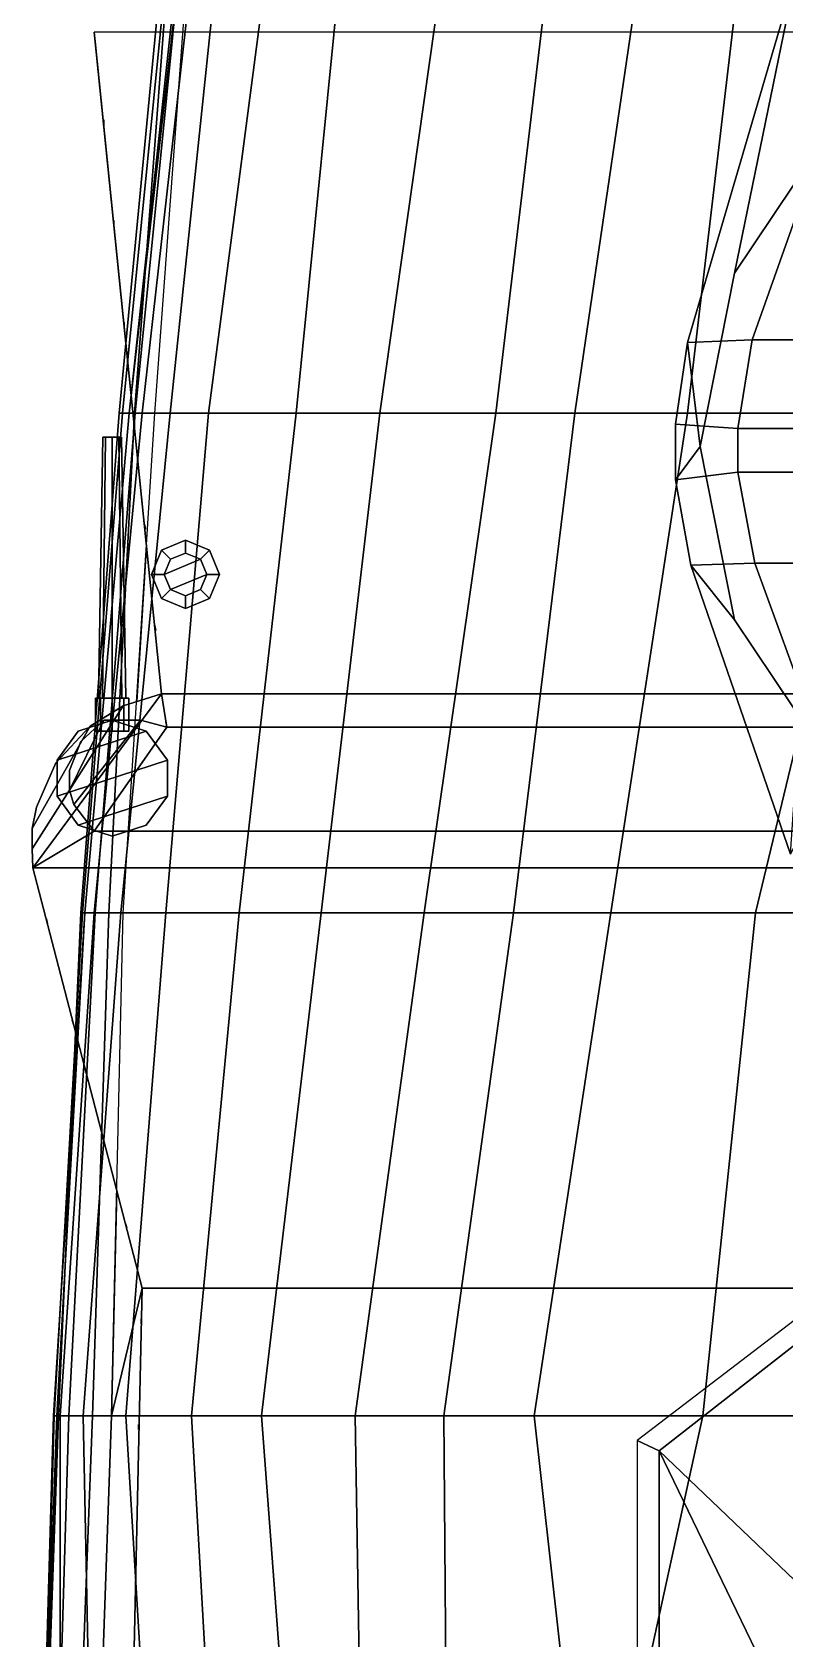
# Model space of a CAD drawing. Header units: millimetres. Extents: x -15 to 15, y -108 to 101.
# Drawn here: x -13.15 to -4.32, y 11.67 to 30.51 of the extents above; entities that cross this region are included whole.
import ezdxf

# ---------------------------------------------------------------- set-up
doc = ezdxf.new("R2010")
doc.units = ezdxf.units.MM
for name, color, linetype in [('citadelle', 3, 'Continuous'), ('gun', 1, 'Continuous'), ('railings', 6, 'Continuous'), ('superstructure', 4, 'Continuous'), ('turret', 2, 'Continuous')]:
    doc.layers.add(name, color=color, linetype=linetype)

msp = doc.modelspace()

# ---------------------------------------------------------------- linework, layer by layer
for points in [[(-11.5, 31.98, 1.76), (-11.56, 31.98, -2.09), (-12.13, 26.04, -2.11), (-11.95, 26.04, 1.74)], [(-11.56, 31.98, -2.09), (-11.5, 31.98, -3.04), (-12.09, 26.04, -3.04), (-12.13, 26.04, -2.11)], [(-11.5, 31.98, -3.04), (-11.35, 31.98, -3.26), (-11.94, 26.04, -3.26), (-12.09, 26.04, -3.04)], [(-11.37, 31.98, -4.75), (-11.34, 31.98, -5.55), (-12.01, 26.04, -5.55), (-12.01, 26.04, -4.75)], [(-11.35, 31.98, -3.26), (-11.37, 31.98, -4.75), (-12.01, 26.04, -4.75), (-11.94, 26.04, -3.26)], [(-11.34, 31.98, -5.55), (-11.19, 31.98, -6.29), (-11.86, 26.04, -6.29), (-12.01, 26.04, -5.55)], [(-11.27, 31.98, 1.9), (-11.5, 31.98, 1.76), (-11.95, 26.04, 1.74), (-11.71, 26.04, 1.9)], [(-11.19, 31.98, -6.29), (-10.91, 31.98, -6.87), (-11.53, 26.04, -7), (-11.86, 26.04, -6.29)], [(-10.91, 31.98, -6.87), (-10.3, 31.98, -7.58), (-11.08, 26.04, -7.58), (-11.53, 26.04, -7)], [(-10.3, 31.98, -7.58), (-9.46, 31.98, -8.23), (-10.05, 26.04, -8.31), (-11.08, 26.04, -7.58)], [(-9.46, 31.98, -8.23), (-8.23, 31.98, -8.76), (-9.07, 26.04, -8.76), (-10.05, 26.04, -8.31)], [(-8.23, 31.98, -8.76), (-7, 31.98, -9.13), (-7.71, 26.04, -9.13), (-9.07, 26.04, -8.76)], [(-7, 31.98, -9.13), (-5.91, 31.98, -9.3), (-6.78, 26.04, -9.3), (-7.71, 26.04, -9.13)], [(-5.91, 31.98, -9.3), (-4.76, 31.98, -9.42), (-5.46, 26.04, -9.42), (-6.78, 26.04, -9.3)], [(-4.76, 31.98, -9.42), (-2.49, 31.98, -9.51), (-3.25, 26.04, -9.51), (-5.46, 26.04, -9.42)], [(-12.13, 26.04, -2.11), (-12.09, 26.04, -3.04), (-12.56, 20.18, -3.04), (-12.58, 20.18, -2.11)], [(-11.95, 26.04, 1.74), (-12.13, 26.04, -2.11), (-12.58, 20.18, -2.11), (-12.25, 20.18, 1.72)], [(-12.09, 26.04, -3.04), (-11.94, 26.04, -3.26), (-12.41, 20.18, -3.26), (-12.56, 20.18, -3.04)], [(-11.94, 26.04, -3.26), (-12.01, 26.04, -4.75), (-12.53, 20.18, -4.75), (-12.41, 20.18, -3.26)], [(-12.01, 26.04, -4.75), (-12.01, 26.04, -5.55), (-12.53, 20.18, -5.55), (-12.53, 20.18, -4.75)], [(-12.01, 26.04, -5.55), (-11.86, 26.04, -6.29), (-12.42, 20.18, -6.29), (-12.53, 20.18, -5.55)], [(-11.86, 26.04, -6.29), (-11.53, 26.04, -7), (-12.11, 20.18, -7), (-12.42, 20.18, -6.29)], [(-11.71, 26.04, 1.9), (-11.95, 26.04, 1.74), (-12.25, 20.18, 1.72), (-12.08, 20.18, 1.9)], [(-11.53, 26.04, -7), (-11.08, 26.04, -7.58), (-11.58, 20.18, -7.66), (-12.11, 20.18, -7)], [(-11.08, 26.04, -7.58), (-10.05, 26.04, -8.31), (-10.72, 20.18, -8.31), (-11.58, 20.18, -7.66)], [(-10.05, 26.04, -8.31), (-9.07, 26.04, -8.76), (-9.76, 20.18, -8.76), (-10.72, 20.18, -8.31)], [(-9.07, 26.04, -8.76), (-7.71, 26.04, -9.13), (-8.55, 20.18, -9.13), (-9.76, 20.18, -8.76)], [(-7.71, 26.04, -9.13), (-6.78, 26.04, -9.3), (-7.5, 20.18, -9.3), (-8.55, 20.18, -9.13)], [(-6.78, 26.04, -9.3), (-5.46, 26.04, -9.42), (-6.36, 20.18, -9.42), (-7.5, 20.18, -9.3)], [(-5.46, 26.04, -9.42), (-3.25, 26.04, -9.51), (-4.66, 20.18, -9.51), (-6.36, 20.18, -9.42)], [(-3.25, 26.04, -9.51), (0, 26.04, -9.55), (0, 20.18, -9.55), (-4.66, 20.18, -9.51)], [(-11.808, 24.493, 1.9), (-11.808, 24.493, 1.9), (-11.923, 22.659, 1.9), (-11.63, 22.75, 1.9)], [(-12.53, 20.18, -4.75), (-12.53, 20.18, -5.55), (-12.9, 14.28, -5.55), (-12.86, 14.28, -4.75)], [(-12.53, 20.18, -5.55), (-12.42, 20.18, -6.29), (-12.82, 14.28, -6.29), (-12.9, 14.28, -5.55)], [(-12.58, 20.18, -2.11), (-12.56, 20.18, -3.04), (-12.89, 14.28, -3.04), (-12.84, 14.28, -2.11)], [(-12.56, 20.18, -3.04), (-12.41, 20.18, -3.26), (-12.72, 14.28, -3.26), (-12.89, 14.28, -3.04)], [(-12.41, 20.18, -3.26), (-12.53, 20.18, -4.75), (-12.86, 14.28, -4.75), (-12.72, 14.28, -3.26)], [(-12.25, 20.18, 1.72), (-12.58, 20.18, -2.11), (-12.84, 14.28, -2.11), (-12.44, 14.28, 1.63)], [(-12.42, 20.18, -6.29), (-12.11, 20.18, -7), (-12.55, 14.28, -7), (-12.82, 14.28, -6.29)], [(-12.11, 20.18, -7), (-11.58, 20.18, -7.66), (-12.05, 14.28, -7.66), (-12.55, 14.28, -7)], [(-12.08, 20.18, 1.9), (-12.25, 20.18, 1.72), (-12.44, 14.28, 1.63), (-12.22, 14.28, 1.9)], [(-11.58, 20.18, -7.66), (-10.72, 20.18, -8.31), (-11.28, 14.28, -8.31), (-12.05, 14.28, -7.66)], [(-10.72, 20.18, -8.31), (-9.76, 20.18, -8.76), (-10.46, 14.28, -8.76), (-11.28, 14.28, -8.31)], [(-9.76, 20.18, -8.76), (-8.55, 20.18, -9.13), (-9.36, 14.28, -9.13), (-10.46, 14.28, -8.76)], [(-8.55, 20.18, -9.13), (-7.5, 20.18, -9.3), (-8.32, 14.28, -9.3), (-9.36, 14.28, -9.13)], [(-7.5, 20.18, -9.3), (-6.36, 20.18, -9.42), (-7.26, 14.28, -9.42), (-8.32, 14.28, -9.3)], [(-6.36, 20.18, -9.42), (-4.66, 20.18, -9.51), (-5.28, 14.28, -9.51), (-7.26, 14.28, -9.42)], [(-4.66, 20.18, -9.51), (0, 20.18, -9.55), (0, 14.28, -9.55), (-5.28, 14.28, -9.51)], [(-12.157, 16.925, 1.9), (-12.157, 16.925, 1.9), (-12.22, 14.28, 1.9), (-11.86, 15.78, 1.9)], [(-11.86, 15.78, 1.9), (-12.22, 14.28, 1.9), (-12.43, 8.29, 1.9), (-12.07, 6.28, 1.9)], [(-12.72, 14.28, -3.26), (-12.86, 14.28, -4.75), (-13.07, 8.29, -4.75), (-12.9, 8.29, -3.26)], [(-12.86, 14.28, -4.75), (-12.9, 14.28, -5.55), (-13.07, 8.29, -6.29), (-13.07, 8.29, -4.75)], [(-12.9, 14.28, -5.55), (-12.82, 14.28, -6.29), (-12.82, 8.29, -7), (-13.07, 8.29, -6.29)], [(-12.84, 14.28, -2.11), (-12.89, 14.28, -3.04), (-13.05, 8.29, -3.04), (-13.05, 8.29, -2.11)], [(-12.89, 14.28, -3.04), (-12.72, 14.28, -3.26), (-12.9, 8.29, -3.26), (-13.05, 8.29, -3.04)], [(-12.44, 14.28, 1.63), (-12.84, 14.28, -2.11), (-13.05, 8.29, -2.11), (-12.67, 8.29, 1.63)], [(-12.82, 14.28, -6.29), (-12.55, 14.28, -7), (-12.43, 8.29, -7.66), (-12.82, 8.29, -7)], [(-12.22, 14.28, 1.9), (-12.44, 14.28, 1.63), (-12.67, 8.29, 1.63), (-12.43, 8.29, 1.9)], [(-12.55, 14.28, -7), (-12.05, 14.28, -7.66), (-11.69, 8.29, -8.31), (-12.43, 8.29, -7.66)], [(-12.05, 14.28, -7.66), (-11.28, 14.28, -8.31), (-10.94, 8.29, -8.76), (-11.69, 8.29, -8.31)], [(-11.28, 14.28, -8.31), (-10.46, 14.28, -8.76), (-10.01, 8.29, -9.13), (-10.94, 8.29, -8.76)], [(-10.46, 14.28, -8.76), (-9.36, 14.28, -9.13), (-9.26, 8.29, -9.3), (-10.01, 8.29, -9.13)], [(-9.36, 14.28, -9.13), (-8.32, 14.28, -9.3), (-8.27, 8.29, -9.42), (-9.26, 8.29, -9.3)], [(-8.32, 14.28, -9.3), (-7.26, 14.28, -9.42), (-6.59, 8.29, -9.51), (-8.27, 8.29, -9.42)], [(-7.26, 14.28, -9.42), (-5.28, 14.28, -9.51), (-6.59, 8.29, -9.51)], [(-5.28, 14.28, -9.51), (0, 14.28, -9.55), (0, 8.29, -9.55), (-6.59, 8.29, -9.51)]]:
    msp.add_3dface(points)
at = {"layer": 'citadelle'}
for points in [[(-12.41, 30.4, 1.9), (-12.41, 30.4, 4.59), (-12.42, 30.51, 4.59), (-12.42, 30.51, 1.9)], [(12.42, 30.51, 4.59), (-12.42, 30.51, 4.59), (-11.63, 22.75, 4.59), (11.63, 22.75, 4.59)], [(-12.41, 30.4, 4.59), (-12.41, 30.4, 1.9), (-11.63, 22.75, 1.9), (-11.63, 22.75, 4.59)], [(-11.35, 24.55, 4.89), (-11.633, 24.433, 4.89), (-11.527, 24.327, 5.05), (-11.35, 24.4, 5.05)], [(-11.35, 24.55, 4.59), (-11.633, 24.433, 4.59), (-11.633, 24.433, 4.89), (-11.35, 24.55, 4.89)], [(-11.067, 24.433, 4.89), (-11.35, 24.55, 4.89), (-11.35, 24.4, 5.05), (-11.173, 24.327, 5.05)], [(-11.067, 24.433, 4.59), (-11.35, 24.55, 4.59), (-11.35, 24.55, 4.89), (-11.067, 24.433, 4.89)], [(-11.633, 24.433, 4.89), (-11.75, 24.15, 4.89), (-11.6, 24.15, 5.05), (-11.527, 24.327, 5.05)], [(-11.633, 24.433, 4.59), (-11.75, 24.15, 4.59), (-11.75, 24.15, 4.89), (-11.633, 24.433, 4.89)], [(-11.6, 24.15, 5.05), (-11.173, 24.327, 5.05), (-11.35, 24.4, 5.05), (-11.527, 24.327, 5.05)], [(-11.527, 23.973, 5.05), (-11.1, 24.15, 5.05), (-11.173, 24.327, 5.05), (-11.6, 24.15, 5.05)], [(-10.95, 24.15, 4.89), (-11.067, 24.433, 4.89), (-11.173, 24.327, 5.05), (-11.1, 24.15, 5.05)], [(-10.95, 24.15, 4.59), (-11.067, 24.433, 4.59), (-11.067, 24.433, 4.89), (-10.95, 24.15, 4.89)], [(-11.75, 24.15, 4.89), (-11.633, 23.867, 4.89), (-11.527, 23.973, 5.05), (-11.6, 24.15, 5.05)], [(-11.75, 24.15, 4.59), (-11.633, 23.867, 4.59), (-11.633, 23.867, 4.89), (-11.75, 24.15, 4.89)], [(-11.35, 23.9, 5.05), (-11.173, 23.973, 5.05), (-11.1, 24.15, 5.05), (-11.527, 23.973, 5.05)], [(-11.067, 23.867, 4.89), (-10.95, 24.15, 4.89), (-11.1, 24.15, 5.05), (-11.173, 23.973, 5.05)], [(-11.067, 23.867, 4.59), (-10.95, 24.15, 4.59), (-10.95, 24.15, 4.89), (-11.067, 23.867, 4.89)], [(-11.633, 23.867, 4.89), (-11.35, 23.75, 4.89), (-11.35, 23.9, 5.05), (-11.527, 23.973, 5.05)], [(-11.35, 23.75, 4.89), (-11.067, 23.867, 4.89), (-11.173, 23.973, 5.05), (-11.35, 23.9, 5.05)], [(-11.633, 23.867, 4.59), (-11.35, 23.75, 4.59), (-11.35, 23.75, 4.89), (-11.633, 23.867, 4.89)], [(-11.35, 23.75, 4.59), (-11.067, 23.867, 4.59), (-11.067, 23.867, 4.89), (-11.35, 23.75, 4.89)], [(-13.15, 20.93, 3.04), (-13.14, 20.71, 3.04), (-11.63, 22.75, 3.04), (-12.08, 22.61, 3.04)], [(-13.14, 20.71, 3.04), (-12.42, 21.14, 3.04), (-11.57, 22.36, 3.04), (-11.63, 22.75, 3.04)], [(-12.08, 22.61, 1.9), (-12.08, 22.61, 3.04), (-11.63, 22.75, 3.04), (-11.63, 22.75, 1.9)], [(-11.57, 22.36, 3.04), (-11.57, 22.36, 4.59), (-11.63, 22.75, 4.59), (-11.63, 22.75, 3.04)], [(11.63, 22.75, 4.59), (-11.63, 22.75, 4.59), (-11.57, 22.36, 4.59), (11.57, 22.36, 4.59)], [(-13.15, 21.17, 3.04), (-13.15, 20.93, 3.04), (-12.08, 22.61, 3.04), (-12.47, 22.37, 3.04)], [(-12.71, 21.85, 3.95), (-12.58, 22.19, 3.95), (-12.31, 22.44, 3.95), (-12.71, 21.62, 3.95)], [(-12.71, 21.62, 3.95), (-12.31, 22.44, 3.95), (-11.88, 22.44, 3.95), (-12.66, 21.45, 3.95)], [(-12.58, 22.19, 4.59), (-12.71, 21.85, 4.59), (-12.71, 21.62, 4.59), (-12.31, 22.44, 4.59)], [(-12.31, 22.44, 4.59), (-12.71, 21.62, 4.59), (-12.66, 21.45, 4.59), (-11.88, 22.44, 4.59)], [(-12.66, 21.45, 3.95), (-11.88, 22.44, 3.95), (-11.57, 22.36, 3.95), (-12.42, 21.14, 3.95)], [(-11.88, 22.44, 4.59), (-12.66, 21.45, 4.59), (-12.42, 21.14, 4.59), (-11.57, 22.36, 4.59)], [(-12.58, 22.19, 3.95), (-12.58, 22.19, 4.59), (-12.31, 22.44, 4.59), (-12.31, 22.44, 3.95)], [(-12.47, 22.37, 1.9), (-12.47, 22.37, 3.04), (-12.08, 22.61, 3.04), (-12.08, 22.61, 1.9)], [(-12.31, 22.44, 3.95), (-12.31, 22.44, 4.59), (-11.88, 22.44, 4.59), (-11.88, 22.44, 3.95)], [(-11.88, 22.44, 3.95), (-11.88, 22.44, 4.59), (-11.57, 22.36, 4.59), (-11.57, 22.36, 3.95)], [(-13.1, 21.42, 3.04), (-13.15, 21.17, 3.04), (-12.47, 22.37, 3.04), (-12.87, 21.94, 3.04)], [(-12.87, 21.94, 1.9), (-12.87, 21.94, 3.04), (-12.47, 22.37, 3.04), (-12.47, 22.37, 1.9)], [(-12.42, 21.14, 3.04), (-12.42, 21.14, 3.95), (-11.57, 22.36, 3.95), (-11.57, 22.36, 3.04)], [(11.57, 22.36, 4.59), (-11.57, 22.36, 4.59), (-12.42, 21.14, 4.59), (12.42, 21.14, 4.59)], [(-12.71, 21.85, 3.95), (-12.71, 21.85, 4.59), (-12.58, 22.19, 4.59), (-12.58, 22.19, 3.95)], [(-13.1, 21.42, 1.9), (-13.1, 21.42, 3.04), (-12.87, 21.94, 3.04), (-12.87, 21.94, 1.9)], [(-12.71, 21.62, 3.95), (-12.71, 21.62, 4.59), (-12.71, 21.85, 4.59), (-12.71, 21.85, 3.95)], [(-12.66, 21.45, 3.95), (-12.66, 21.45, 4.59), (-12.71, 21.62, 4.59), (-12.71, 21.62, 3.95)], [(-13.15, 21.17, 1.9), (-13.15, 21.17, 3.04), (-13.1, 21.42, 3.04), (-13.1, 21.42, 1.9)], [(-12.42, 21.14, 3.95), (-12.42, 21.14, 4.59), (-12.66, 21.45, 4.59), (-12.66, 21.45, 3.95)], [(-13.15, 20.93, 1.9), (-13.15, 20.93, 3.04), (-13.15, 21.17, 3.04), (-13.15, 21.17, 1.9)], [(-13.14, 20.71, 3.04), (-13.14, 20.71, 4.59), (-12.42, 21.14, 4.59), (-12.42, 21.14, 3.04)], [(12.42, 21.14, 4.59), (-12.42, 21.14, 4.59), (-13.14, 20.71, 4.59), (13.14, 20.71, 4.59)], [(-13.14, 20.71, 1.9), (-13.14, 20.71, 3.04), (-13.15, 20.93, 3.04), (-13.15, 20.93, 1.9)], [(-13.14, 20.71, 4.59), (-13.14, 20.71, 1.9), (-11.86, 15.78, 1.9), (-11.86, 15.78, 4.59)], [(13.14, 20.71, 4.59), (-13.14, 20.71, 4.59), (-11.86, 15.78, 4.59), (11.86, 15.78, 4.59)], [(-11.86, 15.78, 4.59), (-11.86, 15.78, 1.9), (-12.07, 6.28, 1.9), (-12.07, 6.28, 4.59)], [(11.86, 15.78, 4.59), (-11.86, 15.78, 4.59), (-12.07, 6.28, 4.59), (12.07, 6.28, 4.59)]]:
    msp.add_3dface(points, dxfattribs=at)
at = {"layer": 'gun'}
for points in [[(-12.32, 25.76, 3.56), (-12.288, 25.76, 3.482), (-12.323, 22.7, 3.447), (-12.37, 22.7, 3.56)], [(-12.288, 25.76, 3.638), (-12.32, 25.76, 3.56), (-12.37, 22.7, 3.56), (-12.323, 22.7, 3.673)], [(-12.288, 25.76, 3.482), (-12.21, 25.76, 3.45), (-12.21, 22.7, 3.4), (-12.323, 22.7, 3.447)], [(-12.21, 25.76, 3.67), (-12.288, 25.76, 3.638), (-12.323, 22.7, 3.673), (-12.21, 22.7, 3.72)], [(-12.1, 25.76, 3.56), (-12.288, 25.76, 3.482), (-12.32, 25.76, 3.56), (-12.132, 25.76, 3.638)], [(-12.132, 25.76, 3.638), (-12.32, 25.76, 3.56), (-12.288, 25.76, 3.638), (-12.21, 25.76, 3.67)], [(-12.132, 25.76, 3.482), (-12.21, 25.76, 3.45), (-12.288, 25.76, 3.482), (-12.1, 25.76, 3.56)], [(-12.21, 25.76, 3.45), (-12.132, 25.76, 3.482), (-12.097, 22.7, 3.447), (-12.21, 22.7, 3.4)], [(-12.132, 25.76, 3.638), (-12.21, 25.76, 3.67), (-12.21, 22.7, 3.72), (-12.097, 22.7, 3.673)], [(-12.132, 25.76, 3.482), (-12.1, 25.76, 3.56), (-12.05, 22.7, 3.56), (-12.097, 22.7, 3.447)], [(-12.1, 25.76, 3.56), (-12.132, 25.76, 3.638), (-12.097, 22.7, 3.673), (-12.05, 22.7, 3.56)], [(-12.37, 22.7, 3.56), (-12.323, 22.7, 3.447), (-12.348, 22.7, 3.422), (-12.405, 22.7, 3.56)], [(-12.323, 22.7, 3.673), (-12.37, 22.7, 3.56), (-12.405, 22.7, 3.56), (-12.348, 22.7, 3.698)], [(-12.405, 22.7, 3.56), (-12.348, 22.7, 3.422), (-12.348, 22.31, 3.422), (-12.405, 22.31, 3.56)], [(-12.348, 22.7, 3.698), (-12.405, 22.7, 3.56), (-12.405, 22.31, 3.56), (-12.348, 22.31, 3.698)], [(-12.323, 22.7, 3.447), (-12.21, 22.7, 3.4), (-12.21, 22.7, 3.365), (-12.348, 22.7, 3.422)], [(-12.21, 22.7, 3.72), (-12.323, 22.7, 3.673), (-12.348, 22.7, 3.698), (-12.21, 22.7, 3.755)], [(-12.348, 22.7, 3.422), (-12.21, 22.7, 3.365), (-12.21, 22.31, 3.365), (-12.348, 22.31, 3.422)], [(-12.21, 22.7, 3.755), (-12.348, 22.7, 3.698), (-12.348, 22.31, 3.698), (-12.21, 22.31, 3.755)], [(-12.097, 22.7, 3.673), (-12.21, 22.7, 3.72), (-12.21, 22.7, 3.755), (-12.072, 22.7, 3.698)], [(-12.21, 22.7, 3.4), (-12.097, 22.7, 3.447), (-12.072, 22.7, 3.422), (-12.21, 22.7, 3.365)], [(-12.21, 22.7, 3.365), (-12.072, 22.7, 3.422), (-12.072, 22.31, 3.422), (-12.21, 22.31, 3.365)], [(-12.072, 22.7, 3.698), (-12.21, 22.7, 3.755), (-12.21, 22.31, 3.755), (-12.072, 22.31, 3.698)], [(-12.05, 22.7, 3.56), (-12.097, 22.7, 3.673), (-12.072, 22.7, 3.698), (-12.015, 22.7, 3.56)], [(-12.097, 22.7, 3.447), (-12.05, 22.7, 3.56), (-12.015, 22.7, 3.56), (-12.072, 22.7, 3.422)], [(-12.072, 22.7, 3.422), (-12.015, 22.7, 3.56), (-12.015, 22.31, 3.56), (-12.072, 22.31, 3.422)], [(-12.015, 22.7, 3.56), (-12.072, 22.7, 3.698), (-12.072, 22.31, 3.698), (-12.015, 22.31, 3.56)]]:
    msp.add_3dface(points, dxfattribs=at)
at = {"layer": 'railings'}
for points in [[(-11.63, 22.75, 5.73), (-12.42, 30.51, 5.73), (-12.42, 30.51, 5.8), (-11.63, 22.75, 5.8)], [(-11.63, 22.75, 5.8), (-12.42, 30.51, 5.8), (-12.42, 30.51, 5.73), (-11.63, 22.75, 5.73)], [(-11.63, 22.75, 5.38), (-12.42, 30.51, 5.38), (-12.42, 30.51, 5.31), (-11.63, 22.75, 5.31)], [(-11.63, 22.75, 5.31), (-12.42, 30.51, 5.31), (-12.42, 30.51, 5.38), (-11.63, 22.75, 5.38)], [(-12.31, 29.48, 4.59), (-12.31, 29.48, 5.73), (-12.31, 29.42, 5.73), (-12.31, 29.42, 4.59)], [(-12.31, 29.42, 4.59), (-12.31, 29.42, 5.73), (-12.31, 29.48, 5.73), (-12.31, 29.48, 4.59)], [(-12.19, 28.3, 4.59), (-12.19, 28.3, 5.73), (-12.19, 28.24, 5.73), (-12.19, 28.24, 4.59)], [(-12.19, 28.24, 4.59), (-12.19, 28.24, 5.73), (-12.19, 28.3, 5.73), (-12.19, 28.3, 4.59)], [(-12.07, 27.11, 4.59), (-12.07, 27.11, 5.73), (-12.07, 27.05, 5.73), (-12.07, 27.05, 4.59)], [(-12.07, 27.05, 4.59), (-12.07, 27.05, 5.73), (-12.07, 27.11, 5.73), (-12.07, 27.11, 4.59)], [(-11.95, 25.86, 4.59), (-11.95, 25.86, 5.73), (-11.95, 25.92, 5.73), (-11.95, 25.92, 4.59)], [(-11.95, 25.92, 4.59), (-11.95, 25.92, 5.73), (-11.95, 25.86, 5.73), (-11.95, 25.86, 4.59)], [(-11.82, 24.68, 4.59), (-11.82, 24.68, 5.73), (-11.83, 24.74, 5.73), (-11.83, 24.74, 4.59)], [(-11.83, 24.74, 4.59), (-11.83, 24.74, 5.73), (-11.82, 24.68, 5.73), (-11.82, 24.68, 4.59)], [(-11.7, 23.49, 4.59), (-11.7, 23.49, 5.73), (-11.71, 23.55, 5.73), (-11.71, 23.55, 4.59)], [(-11.71, 23.55, 4.59), (-11.71, 23.55, 5.73), (-11.7, 23.49, 5.73), (-11.7, 23.49, 4.59)], [(-11.57, 22.36, 5.8), (-11.63, 22.75, 5.8), (-11.63, 22.75, 5.73), (-11.57, 22.36, 5.73)], [(-11.57, 22.36, 5.73), (-11.63, 22.75, 5.73), (-11.63, 22.75, 5.8), (-11.57, 22.36, 5.8)], [(-11.57, 22.36, 5.31), (-11.63, 22.75, 5.31), (-11.63, 22.75, 5.38), (-11.57, 22.36, 5.38)], [(-11.57, 22.36, 5.38), (-11.63, 22.75, 5.38), (-11.63, 22.75, 5.31), (-11.57, 22.36, 5.31)], [(-12.42, 21.14, 5.73), (-11.57, 22.36, 5.73), (-11.57, 22.36, 5.8), (-12.42, 21.14, 5.8)], [(-12.42, 21.14, 5.8), (-11.57, 22.36, 5.8), (-11.57, 22.36, 5.73), (-12.42, 21.14, 5.73)], [(-12.42, 21.14, 5.38), (-11.57, 22.36, 5.38), (-11.57, 22.36, 5.31), (-12.42, 21.14, 5.31)], [(-12.42, 21.14, 5.31), (-11.57, 22.36, 5.31), (-11.57, 22.36, 5.38), (-12.42, 21.14, 5.38)], [(-11.57, 22.36, 4.59), (-11.57, 22.36, 5.73), (-11.58, 22.42, 5.73), (-11.58, 22.42, 4.59)], [(-11.58, 22.42, 4.59), (-11.58, 22.42, 5.73), (-11.57, 22.36, 5.73), (-11.57, 22.36, 4.59)], [(-12.35, 21.24, 4.59), (-12.35, 21.24, 5.73), (-12.31, 21.3, 5.73), (-12.31, 21.3, 4.59)], [(-12.31, 21.3, 4.59), (-12.31, 21.3, 5.73), (-12.35, 21.24, 5.73), (-12.35, 21.24, 4.59)], [(-13.14, 20.71, 5.8), (-12.42, 21.14, 5.8), (-12.42, 21.14, 5.73), (-13.14, 20.71, 5.73)], [(-13.14, 20.71, 5.73), (-12.42, 21.14, 5.73), (-12.42, 21.14, 5.8), (-13.14, 20.71, 5.8)], [(-13.14, 20.71, 5.31), (-12.42, 21.14, 5.31), (-12.42, 21.14, 5.38), (-13.14, 20.71, 5.38)], [(-13.14, 20.71, 5.38), (-12.42, 21.14, 5.38), (-12.42, 21.14, 5.31), (-13.14, 20.71, 5.31)], [(-11.86, 15.78, 5.73), (-13.14, 20.71, 5.73), (-13.14, 20.71, 5.8), (-11.86, 15.78, 5.8)], [(-11.86, 15.78, 5.8), (-13.14, 20.71, 5.8), (-13.14, 20.71, 5.73), (-11.86, 15.78, 5.73)], [(-11.86, 15.78, 5.38), (-13.14, 20.71, 5.38), (-13.14, 20.71, 5.31), (-11.86, 15.78, 5.31)], [(-11.86, 15.78, 5.31), (-13.14, 20.71, 5.31), (-13.14, 20.71, 5.38), (-11.86, 15.78, 5.38)], [(-12.97, 20.05, 4.59), (-12.97, 20.05, 5.73), (-12.98, 20.11, 5.73), (-12.98, 20.11, 4.59)], [(-12.98, 20.11, 4.59), (-12.98, 20.11, 5.73), (-12.97, 20.05, 5.73), (-12.97, 20.05, 4.59)], [(-12.68, 18.92, 4.59), (-12.68, 18.92, 5.73), (-12.66, 18.86, 5.73), (-12.66, 18.86, 4.59)], [(-12.66, 18.86, 4.59), (-12.66, 18.86, 5.73), (-12.68, 18.92, 5.73), (-12.68, 18.92, 4.59)], [(-12.37, 17.74, 4.59), (-12.37, 17.74, 5.73), (-12.35, 17.68, 5.73), (-12.35, 17.68, 4.59)], [(-12.35, 17.68, 4.59), (-12.35, 17.68, 5.73), (-12.37, 17.74, 5.73), (-12.37, 17.74, 4.59)], [(-12.06, 16.55, 4.59), (-12.06, 16.55, 5.73), (-12.04, 16.49, 5.73), (-12.04, 16.49, 4.59)], [(-12.04, 16.49, 4.59), (-12.04, 16.49, 5.73), (-12.06, 16.55, 5.73), (-12.06, 16.55, 4.59)], [(-12.07, 6.28, 5.8), (-11.86, 15.78, 5.8), (-11.86, 15.78, 5.73), (-12.07, 6.28, 5.73)], [(-12.07, 6.28, 5.73), (-11.86, 15.78, 5.73), (-11.86, 15.78, 5.8), (-12.07, 6.28, 5.8)], [(-12.07, 6.28, 5.31), (-11.86, 15.78, 5.31), (-11.86, 15.78, 5.38), (-12.07, 6.28, 5.38)], [(-12.07, 6.28, 5.38), (-11.86, 15.78, 5.38), (-11.86, 15.78, 5.31), (-12.07, 6.28, 5.31)], [(-11.87, 15.42, 4.59), (-11.87, 15.42, 5.73), (-11.87, 15.36, 5.73), (-11.87, 15.36, 4.59)], [(-11.87, 15.36, 4.59), (-11.87, 15.36, 5.73), (-11.87, 15.42, 5.73), (-11.87, 15.42, 4.59)], [(-11.9, 14.18, 4.59), (-11.9, 14.18, 5.73), (-11.9, 14.12, 5.73), (-11.9, 14.12, 4.59)], [(-11.9, 14.12, 4.59), (-11.9, 14.12, 5.73), (-11.9, 14.18, 5.73), (-11.9, 14.18, 4.59)], [(-11.92, 12.99, 4.59), (-11.92, 12.99, 5.73), (-11.92, 12.93, 5.73), (-11.92, 12.93, 4.59)], [(-11.92, 12.93, 4.59), (-11.92, 12.93, 5.73), (-11.92, 12.99, 5.73), (-11.92, 12.99, 4.59)], [(-11.95, 11.74, 4.59), (-11.95, 11.74, 5.73), (-11.95, 11.8, 5.73), (-11.95, 11.8, 4.59)], [(-11.95, 11.8, 4.59), (-11.95, 11.8, 5.73), (-11.95, 11.74, 5.73), (-11.95, 11.74, 4.59)]]:
    msp.add_3dface(points, dxfattribs=at)
at = {"layer": 'superstructure'}
for points in [[(-3.755, 29.405, 4.59), (-4.906, 27.682, 4.59), (-4.906, 27.682, 5.7), (-3.755, 29.405, 5.7)], [(-4.906, 27.682, 4.59), (-5.31, 25.65, 4.59), (-5.31, 25.65, 5.7), (-4.906, 27.682, 5.7)], [(-5.31, 25.65, 4.59), (-4.906, 23.618, 4.59), (-4.906, 23.618, 5.7), (-5.31, 25.65, 5.7)], [(-4.906, 23.618, 4.59), (-3.755, 21.895, 4.59), (-3.755, 21.895, 5.7), (-4.906, 23.618, 5.7)], [(-4.04, 15.24, 6.27), (-4.14, 15.45, 4.59), (-6.05, 13.99, 4.59), (-5.79, 13.87, 6.27)], [(-2.171, 10.411, 6.61), (-4.04, 15.24, 6.27), (-5.79, 13.87, 6.27), (-2.171, 10.411, 6.61)], [(-6.05, 13.99, 4.59), (-6.05, 2.56, 4.59), (-5.79, 2.66, 6.27), (-5.79, 13.87, 6.27)], [(-3.07, 8.24, 6.61), (-5.79, 13.87, 6.27), (-5.79, 2.66, 6.27), (-3.07, 8.24, 6.61)], [(-2.171, 10.411, 6.61), (-5.79, 13.87, 6.27), (-3.07, 8.24, 6.61), (-2.171, 10.411, 6.61)]]:
    msp.add_3dface(points, dxfattribs=at)
at = {"layer": 'turret'}
for points in [[(-4.7, 26.9, 8.63), (-3.13, 31.34, 9.06), (-4.18, 31.23, 5.7), (-5.46, 26.87, 5.7)], [(4.7, 26.9, 8.63), (3.13, 31.34, 9.06), (-3.13, 31.34, 9.06), (-4.7, 26.9, 8.63)], [(-5.46, 26.87, 5.7), (-4.18, 31.23, 5.7), (-4.906, 27.682, 5.7), (-5.31, 25.65, 5.7)], [(-4.18, 31.23, 5.7), (-3.755, 29.405, 5.7), (-4.906, 27.682, 5.7)], [(-4.87, 25.86, 8.52), (-4.7, 26.9, 8.63), (-5.46, 26.87, 5.7), (-5.6, 25.91, 5.7)], [(-5.6, 25.26, 5.7), (-5.6, 25.91, 5.7), (-5.46, 26.87, 5.7), (-5.31, 25.65, 5.7)], [(4.87, 25.86, 8.52), (4.7, 26.9, 8.63), (-4.7, 26.9, 8.63), (-4.87, 25.86, 8.52)], [(-4.87, 25.35, 8.48), (-4.87, 25.86, 8.52), (-5.6, 25.91, 5.7), (-5.6, 25.26, 5.7)], [(4.87, 25.35, 8.48), (4.87, 25.86, 8.52), (-4.87, 25.86, 8.52), (-4.87, 25.35, 8.48)], [(-5.42, 24.26, 5.7), (-5.6, 25.26, 5.7), (-5.31, 25.65, 5.7), (-4.906, 23.618, 5.7)], [(-4.67, 24.28, 8.39), (-4.87, 25.35, 8.48), (-5.6, 25.26, 5.7), (-5.42, 24.26, 5.7)], [(4.67, 24.28, 8.39), (4.87, 25.35, 8.48), (-4.87, 25.35, 8.48), (-4.67, 24.28, 8.39)], [(-4.12, 22.78, 8.25), (-4.67, 24.28, 8.39), (-5.42, 24.26, 5.7), (-4.25, 20.87, 5.7)], [(-4.25, 20.87, 5.7), (-5.42, 24.26, 5.7), (-4.906, 23.618, 5.7), (-3.755, 21.895, 5.7)], [(4.12, 22.78, 8.25), (4.67, 24.28, 8.39), (-4.67, 24.28, 8.39), (-4.12, 22.78, 8.25)], [(-12.61, 22.31, 3.04), (-12.21, 22.44, 3.04), (-11.81, 22.31, 3.04), (-12.857, 21.97, 3.04)], [(-12.857, 21.97, 3.95), (-11.81, 22.31, 3.95), (-12.21, 22.44, 3.95), (-12.61, 22.31, 3.95)], [(-12.61, 22.31, 3.95), (-12.21, 22.44, 3.95), (-12.21, 22.44, 3.04), (-12.61, 22.31, 3.04)], [(-12.21, 22.44, 3.95), (-11.81, 22.31, 3.95), (-11.81, 22.31, 3.04), (-12.21, 22.44, 3.04)], [(-12.857, 21.97, 3.04), (-11.81, 22.31, 3.04), (-11.563, 21.97, 3.04), (-12.857, 21.55, 3.04)], [(-12.857, 21.55, 3.95), (-11.563, 21.97, 3.95), (-11.81, 22.31, 3.95), (-12.857, 21.97, 3.95)], [(-12.857, 21.97, 3.95), (-12.61, 22.31, 3.95), (-12.61, 22.31, 3.04), (-12.857, 21.97, 3.04)], [(-11.81, 22.31, 3.95), (-11.563, 21.97, 3.95), (-11.563, 21.97, 3.04), (-11.81, 22.31, 3.04)], [(-12.857, 21.55, 3.04), (-11.563, 21.97, 3.04), (-11.563, 21.55, 3.04), (-12.61, 21.21, 3.04)], [(-12.61, 21.21, 3.95), (-11.563, 21.55, 3.95), (-11.563, 21.97, 3.95), (-12.857, 21.55, 3.95)], [(-12.857, 21.55, 3.95), (-12.857, 21.97, 3.95), (-12.857, 21.97, 3.04), (-12.857, 21.55, 3.04)], [(-11.563, 21.97, 3.95), (-11.563, 21.55, 3.95), (-11.563, 21.55, 3.04), (-11.563, 21.97, 3.04)], [(-12.61, 21.21, 3.95), (-12.857, 21.55, 3.95), (-12.857, 21.55, 3.04), (-12.61, 21.21, 3.04)], [(-12.61, 21.21, 3.04), (-11.563, 21.55, 3.04), (-11.81, 21.21, 3.04), (-12.21, 21.08, 3.04)], [(-12.21, 21.08, 3.95), (-11.81, 21.21, 3.95), (-11.563, 21.55, 3.95), (-12.61, 21.21, 3.95)], [(-11.563, 21.55, 3.95), (-11.81, 21.21, 3.95), (-11.81, 21.21, 3.04), (-11.563, 21.55, 3.04)], [(-12.21, 21.08, 3.95), (-12.61, 21.21, 3.95), (-12.61, 21.21, 3.04), (-12.21, 21.08, 3.04)], [(-11.81, 21.21, 3.95), (-12.21, 21.08, 3.95), (-12.21, 21.08, 3.04), (-11.81, 21.21, 3.04)]]:
    msp.add_3dface(points, dxfattribs=at)

doc.saveas('drawing.dxf')
